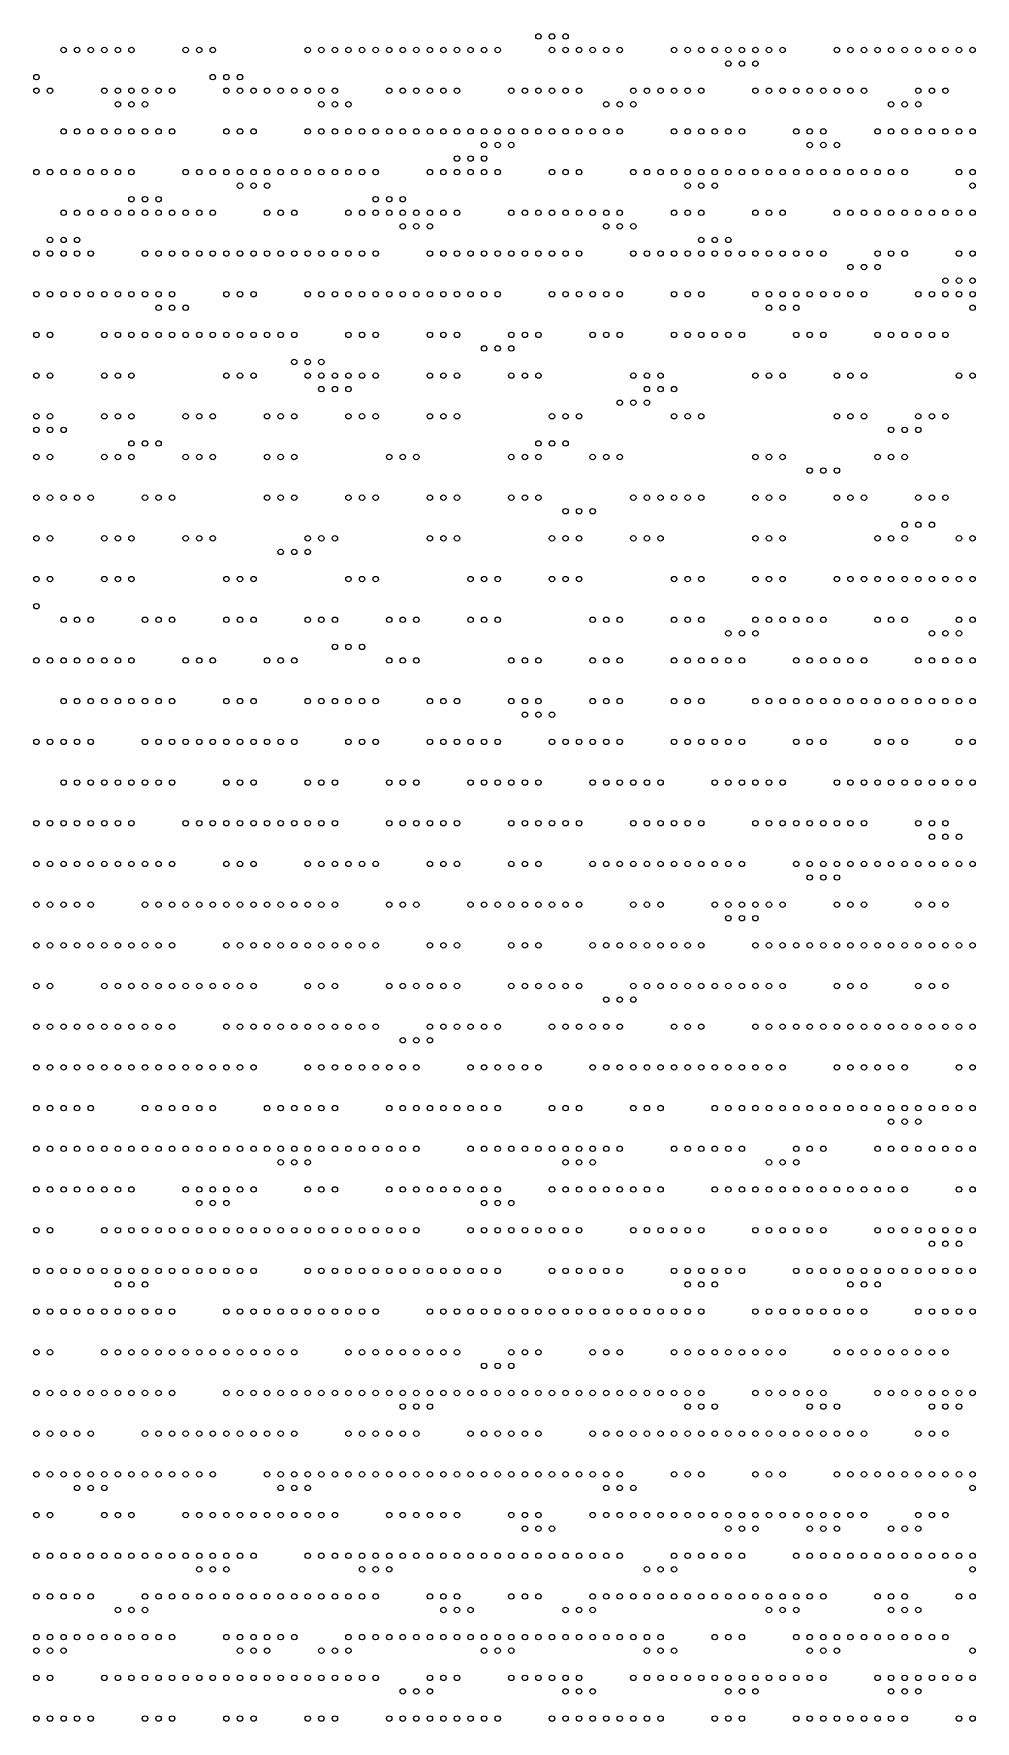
# Model space of a CAD drawing. Header units: millimetres. Extents: x 0 to 280, y 1 to 500.
# Drawn here: x 139.8 to 209.2, y 0.8 to 125.2 of the extents above; entities that cross this region are included whole.
import ezdxf

# ---------------------------------------------------------------- set-up
doc = ezdxf.new("R2010")
doc.units = ezdxf.units.MM
doc.layers.get('0').update_dxf_attribs({"linetype": 'CONTINUOUS'})

msp = doc.modelspace()

# ---------------------------------------------------------------- linework, layer by layer
for centre in [(177, 125), (178, 125), (179, 125), (142, 124), (143, 124), (144, 124), (145, 124), (146, 124), (147, 124), (151, 124), (152, 124), (153, 124), (160, 124), (161, 124), (162, 124), (163, 124), (164, 124), (165, 124), (166, 124), (167, 124), (168, 124), (169, 124), (170, 124), (171, 124), (172, 124), (173, 124), (174, 124), (178, 124), (179, 124), (180, 124), (181, 124), (182, 124), (183, 124), (187, 124), (188, 124), (189, 124), (190, 124), (191, 124), (191, 123), (192, 124), (192, 123), (193, 124), (193, 123), (194, 124), (195, 124), (199, 124), (200, 124), (201, 124), (202, 124), (203, 124), (204, 124), (205, 124), (206, 124), (207, 124), (208, 124), (209, 124), (140, 122), (153, 122), (154, 122), (155, 122), (140, 121), (141, 121), (145, 121), (146, 121), (147, 121), (148, 121), (149, 121), (150, 121), (154, 121), (155, 121), (156, 121), (157, 121), (158, 121), (159, 121), (160, 121), (161, 121), (162, 121), (166, 121), (167, 121), (168, 121), (169, 121), (170, 121), (171, 121), (175, 121), (176, 121), (177, 121), (178, 121), (179, 121), (180, 121), (184, 121), (185, 121), (186, 121), (187, 121), (188, 121), (189, 121), (193, 121), (194, 121), (195, 121), (196, 121), (197, 121), (198, 121), (199, 121), (200, 121), (201, 121), (205, 121), (206, 121), (207, 121), (146, 120), (147, 120), (148, 120), (161, 120), (162, 120), (163, 120), (182, 120), (183, 120), (184, 120), (203, 120), (204, 120), (205, 120), (142, 118), (143, 118), (144, 118), (145, 118), (146, 118), (147, 118), (148, 118), (149, 118), (150, 118), (154, 118), (155, 118), (156, 118), (160, 118), (161, 118), (162, 118), (163, 118), (164, 118), (165, 118), (166, 118), (167, 118), (168, 118), (169, 118), (170, 118), (171, 118), (172, 118), (173, 118), (174, 118), (175, 118), (176, 118), (177, 118), (178, 118), (179, 118), (180, 118), (181, 118), (182, 118), (183, 118), (187, 118), (188, 118), (189, 118), (190, 118), (191, 118), (192, 118), (196, 118), (197, 118), (198, 118), (202, 118), (203, 118), (204, 118), (205, 118), (206, 118), (207, 118), (208, 118), (209, 118), (173, 117), (174, 117), (175, 117), (197, 117), (198, 117), (199, 117), (171, 116), (172, 116), (173, 116), (140, 115), (141, 115), (142, 115), (143, 115), (144, 115), (145, 115), (146, 115), (147, 115), (151, 115), (152, 115), (153, 115), (154, 115), (155, 115), (156, 115), (157, 115), (158, 115), (159, 115), (160, 115), (161, 115), (162, 115), (163, 115), (164, 115), (165, 115), (169, 115), (170, 115), (171, 115), (172, 115), (173, 115), (174, 115), (178, 115), (179, 115), (180, 115), (184, 115), (185, 115), (186, 115), (187, 115), (188, 115), (189, 115), (190, 115), (191, 115), (192, 115), (193, 115), (194, 115), (195, 115), (196, 115), (197, 115), (198, 115), (199, 115), (200, 115), (201, 115), (202, 115), (203, 115), (204, 115), (208, 115), (209, 115), (155, 114), (156, 114), (157, 114), (188, 114), (189, 114), (190, 114), (209, 114), (142, 112), (143, 112), (144, 112), (145, 112), (146, 112), (147, 113), (147, 112), (148, 113), (148, 112), (149, 113), (149, 112), (150, 112), (151, 112), (152, 112), (153, 112), (157, 112), (158, 112), (159, 112), (163, 112), (164, 112), (165, 113), (165, 112), (166, 113), (166, 112), (167, 113), (167, 112), (168, 112), (169, 112), (170, 112), (171, 112), (175, 112), (176, 112), (177, 112), (178, 112), (179, 112), (180, 112), (181, 112), (182, 112), (183, 112), (187, 112), (188, 112), (189, 112), (193, 112), (194, 112), (195, 112), (199, 112), (200, 112), (201, 112), (202, 112), (203, 112), (204, 112), (205, 112), (206, 112), (207, 112), (208, 112), (209, 112), (167, 111), (168, 111), (169, 111), (182, 111), (183, 111), (184, 111), (141, 110), (142, 110), (143, 110), (189, 110), (190, 110), (191, 110), (140, 109), (141, 109), (142, 109), (143, 109), (144, 109), (148, 109), (149, 109), (150, 109), (151, 109), (152, 109), (153, 109), (154, 109), (155, 109), (156, 109), (157, 109), (158, 109), (159, 109), (160, 109), (161, 109), (162, 109), (163, 109), (164, 109), (165, 109), (169, 109), (170, 109), (171, 109), (172, 109), (173, 109), (174, 109), (175, 109), (176, 109), (177, 109), (178, 109), (179, 109), (180, 109), (184, 109), (185, 109), (186, 109), (187, 109), (188, 109), (189, 109), (190, 109), (191, 109), (192, 109), (193, 109), (194, 109), (195, 109), (196, 109), (197, 109), (198, 109), (202, 109), (203, 109), (204, 109), (208, 109), (209, 109), (200, 108), (201, 108), (202, 108), (207, 107), (208, 107), (209, 107), (140, 106), (141, 106), (142, 106), (143, 106), (144, 106), (145, 106), (146, 106), (147, 106), (148, 106), (149, 106), (150, 106), (154, 106), (155, 106), (156, 106), (160, 106), (161, 106), (162, 106), (163, 106), (164, 106), (165, 106), (166, 106), (167, 106), (168, 106), (169, 106), (170, 106), (171, 106), (172, 106), (173, 106), (174, 106), (178, 106), (179, 106), (180, 106), (181, 106), (182, 106), (183, 106), (187, 106), (188, 106), (189, 106), (193, 106), (194, 106), (195, 106), (196, 106), (197, 106), (198, 106), (199, 106), (200, 106), (201, 106), (205, 106), (206, 106), (207, 106), (208, 106), (209, 106), (149, 105), (150, 105), (151, 105), (194, 105), (195, 105), (196, 105), (209, 105), (140, 103), (141, 103), (145, 103), (146, 103), (147, 103), (148, 103), (149, 103), (150, 103), (151, 103), (152, 103), (153, 103), (154, 103), (155, 103), (156, 103), (157, 103), (158, 103), (159, 103), (163, 103), (164, 103), (165, 103), (169, 103), (170, 103), (171, 103), (173, 102), (174, 102), (175, 103), (175, 102), (176, 103), (177, 103), (181, 103), (182, 103), (183, 103), (187, 103), (188, 103), (189, 103), (190, 103), (191, 103), (192, 103), (196, 103), (197, 103), (198, 103), (202, 103), (203, 103), (204, 103), (205, 103), (206, 103), (207, 103), (159, 101), (160, 101), (161, 101), (140, 100), (141, 100), (145, 100), (146, 100), (147, 100), (154, 100), (155, 100), (156, 100), (160, 100), (161, 100), (162, 100), (163, 100), (164, 100), (165, 100), (169, 100), (170, 100), (171, 100), (175, 100), (176, 100), (177, 100), (184, 100), (185, 100), (186, 100), (193, 100), (194, 100), (195, 100), (199, 100), (200, 100), (201, 100), (208, 100), (209, 100), (161, 99), (162, 99), (163, 99), (185, 99), (186, 99), (187, 99), (140, 97), (141, 97), (145, 97), (146, 97), (147, 97), (151, 97), (152, 97), (153, 97), (157, 97), (158, 97), (159, 97), (163, 97), (164, 97), (165, 97), (169, 97), (170, 97), (171, 97), (178, 97), (179, 97), (180, 97), (183, 98), (184, 98), (185, 98), (187, 97), (188, 97), (189, 97), (199, 97), (200, 97), (201, 97), (205, 97), (206, 97), (207, 97), (140, 96), (141, 96), (142, 96), (203, 96), (204, 96), (205, 96), (147, 95), (148, 95), (149, 95), (177, 95), (178, 95), (179, 95), (140, 94), (141, 94), (145, 94), (146, 94), (147, 94), (151, 94), (152, 94), (153, 94), (157, 94), (158, 94), (159, 94), (166, 94), (167, 94), (168, 94), (175, 94), (176, 94), (177, 94), (181, 94), (182, 94), (183, 94), (193, 94), (194, 94), (195, 94), (202, 94), (203, 94), (204, 94), (197, 93), (198, 93), (199, 93), (140, 91), (141, 91), (142, 91), (143, 91), (144, 91), (148, 91), (149, 91), (150, 91), (157, 91), (158, 91), (159, 91), (163, 91), (164, 91), (165, 91), (169, 91), (170, 91), (171, 91), (175, 91), (176, 91), (177, 91), (184, 91), (185, 91), (186, 91), (187, 91), (188, 91), (189, 91), (193, 91), (194, 91), (195, 91), (199, 91), (200, 91), (201, 91), (205, 91), (206, 91), (207, 91), (179, 90), (180, 90), (181, 90), (204, 89), (205, 89), (206, 89), (140, 88), (141, 88), (145, 88), (146, 88), (147, 88), (151, 88), (152, 88), (153, 88), (158, 87), (159, 87), (160, 88), (160, 87), (161, 88), (162, 88), (169, 88), (170, 88), (171, 88), (178, 88), (179, 88), (180, 88), (184, 88), (185, 88), (186, 88), (193, 88), (194, 88), (195, 88), (202, 88), (203, 88), (204, 88), (208, 88), (209, 88), (140, 85), (141, 85), (145, 85), (146, 85), (147, 85), (154, 85), (155, 85), (156, 85), (163, 85), (164, 85), (165, 85), (172, 85), (173, 85), (174, 85), (178, 85), (179, 85), (180, 85), (187, 85), (188, 85), (189, 85), (193, 85), (194, 85), (195, 85), (199, 85), (200, 85), (201, 85), (202, 85), (203, 85), (204, 85), (205, 85), (206, 85), (207, 85), (208, 85), (209, 85), (140, 83), (142, 82), (143, 82), (144, 82), (148, 82), (149, 82), (150, 82), (154, 82), (155, 82), (156, 82), (160, 82), (161, 82), (162, 82), (166, 82), (167, 82), (168, 82), (172, 82), (173, 82), (174, 82), (181, 82), (182, 82), (183, 82), (187, 82), (188, 82), (189, 82), (193, 82), (194, 82), (195, 82), (196, 82), (197, 82), (198, 82), (202, 82), (203, 82), (204, 82), (208, 82), (209, 82), (191, 81), (192, 81), (193, 81), (206, 81), (207, 81), (208, 81), (162, 80), (163, 80), (164, 80), (140, 79), (141, 79), (142, 79), (143, 79), (144, 79), (145, 79), (146, 79), (147, 79), (151, 79), (152, 79), (153, 79), (157, 79), (158, 79), (159, 79), (166, 79), (167, 79), (168, 79), (175, 79), (176, 79), (177, 79), (181, 79), (182, 79), (183, 79), (187, 79), (188, 79), (189, 79), (190, 79), (191, 79), (192, 79), (196, 79), (197, 79), (198, 79), (199, 79), (200, 79), (201, 79), (205, 79), (206, 79), (207, 79), (208, 79), (209, 79), (142, 76), (143, 76), (144, 76), (145, 76), (146, 76), (147, 76), (148, 76), (149, 76), (150, 76), (154, 76), (155, 76), (156, 76), (160, 76), (161, 76), (162, 76), (163, 76), (164, 76), (165, 76), (169, 76), (170, 76), (171, 76), (175, 76), (176, 76), (177, 76), (181, 76), (182, 76), (183, 76), (187, 76), (188, 76), (189, 76), (193, 76), (194, 76), (195, 76), (196, 76), (197, 76), (198, 76), (199, 76), (200, 76), (201, 76), (202, 76), (203, 76), (204, 76), (205, 76), (206, 76), (207, 76), (208, 76), (209, 76), (176, 75), (177, 75), (178, 75), (140, 73), (141, 73), (142, 73), (143, 73), (144, 73), (148, 73), (149, 73), (150, 73), (151, 73), (152, 73), (153, 73), (154, 73), (155, 73), (156, 73), (157, 73), (158, 73), (159, 73), (163, 73), (164, 73), (165, 73), (169, 73), (170, 73), (171, 73), (172, 73), (173, 73), (174, 73), (178, 73), (179, 73), (180, 73), (181, 73), (182, 73), (183, 73), (187, 73), (188, 73), (189, 73), (190, 73), (191, 73), (192, 73), (196, 73), (197, 73), (198, 73), (202, 73), (203, 73), (204, 73), (208, 73), (209, 73), (142, 70), (143, 70), (144, 70), (145, 70), (146, 70), (147, 70), (148, 70), (149, 70), (150, 70), (154, 70), (155, 70), (156, 70), (160, 70), (161, 70), (162, 70), (166, 70), (167, 70), (168, 70), (172, 70), (173, 70), (174, 70), (175, 70), (176, 70), (177, 70), (181, 70), (182, 70), (183, 70), (184, 70), (185, 70), (186, 70), (190, 70), (191, 70), (192, 70), (193, 70), (194, 70), (195, 70), (199, 70), (200, 70), (201, 70), (202, 70), (203, 70), (204, 70), (205, 70), (206, 70), (207, 70), (208, 70), (209, 70), (140, 67), (141, 67), (142, 67), (143, 67), (144, 67), (145, 67), (146, 67), (147, 67), (151, 67), (152, 67), (153, 67), (154, 67), (155, 67), (156, 67), (157, 67), (158, 67), (159, 67), (160, 67), (161, 67), (162, 67), (166, 67), (167, 67), (168, 67), (169, 67), (170, 67), (171, 67), (175, 67), (176, 67), (177, 67), (178, 67), (179, 67), (180, 67), (184, 67), (185, 67), (186, 67), (187, 67), (188, 67), (189, 67), (193, 67), (194, 67), (195, 67), (196, 67), (197, 67), (198, 67), (199, 67), (200, 67), (201, 67), (205, 67), (206, 67), (207, 67), (206, 66), (207, 66), (208, 66), (140, 64), (141, 64), (142, 64), (143, 64), (144, 64), (145, 64), (146, 64), (147, 64), (148, 64), (149, 64), (150, 64), (154, 64), (155, 64), (156, 64), (160, 64), (161, 64), (162, 64), (163, 64), (164, 64), (165, 64), (169, 64), (170, 64), (171, 64), (175, 64), (176, 64), (177, 64), (181, 64), (182, 64), (183, 64), (184, 64), (185, 64), (186, 64), (187, 64), (188, 64), (189, 64), (190, 64), (191, 64), (192, 64), (196, 64), (197, 64), (198, 64), (199, 64), (200, 64), (201, 64), (202, 64), (203, 64), (204, 64), (205, 64), (206, 64), (207, 64), (208, 64), (209, 64), (197, 63), (198, 63), (199, 63), (140, 61), (141, 61), (142, 61), (143, 61), (144, 61), (148, 61), (149, 61), (150, 61), (151, 61), (152, 61), (153, 61), (154, 61), (155, 61), (156, 61), (157, 61), (158, 61), (159, 61), (160, 61), (161, 61), (162, 61), (166, 61), (167, 61), (168, 61), (172, 61), (173, 61), (174, 61), (175, 61), (176, 61), (177, 61), (178, 61), (179, 61), (180, 61), (184, 61), (185, 61), (186, 61), (190, 61), (191, 61), (192, 61), (193, 61), (194, 61), (195, 61), (199, 61), (200, 61), (201, 61), (205, 61), (206, 61), (207, 61), (191, 60), (192, 60), (193, 60), (140, 58), (141, 58), (142, 58), (143, 58), (144, 58), (145, 58), (146, 58), (147, 58), (148, 58), (149, 58), (150, 58), (154, 58), (155, 58), (156, 58), (157, 58), (158, 58), (159, 58), (160, 58), (161, 58), (162, 58), (163, 58), (164, 58), (165, 58), (169, 58), (170, 58), (171, 58), (175, 58), (176, 58), (177, 58), (181, 58), (182, 58), (183, 58), (184, 58), (185, 58), (186, 58), (187, 58), (188, 58), (189, 58), (193, 58), (194, 58), (195, 58), (196, 58), (197, 58), (198, 58), (199, 58), (200, 58), (201, 58), (202, 58), (203, 58), (204, 58), (205, 58), (206, 58), (207, 58), (208, 58), (209, 58), (140, 55), (141, 55), (145, 55), (146, 55), (147, 55), (148, 55), (149, 55), (150, 55), (151, 55), (152, 55), (153, 55), (154, 55), (155, 55), (156, 55), (160, 55), (161, 55), (162, 55), (166, 55), (167, 55), (168, 55), (169, 55), (170, 55), (171, 55), (175, 55), (176, 55), (177, 55), (178, 55), (179, 55), (180, 55), (184, 55), (185, 55), (186, 55), (187, 55), (188, 55), (189, 55), (190, 55), (191, 55), (192, 55), (193, 55), (194, 55), (195, 55), (199, 55), (200, 55), (201, 55), (205, 55), (206, 55), (207, 55), (182, 54), (183, 54), (184, 54), (140, 52), (141, 52), (142, 52), (143, 52), (144, 52), (145, 52), (146, 52), (147, 52), (148, 52), (149, 52), (150, 52), (154, 52), (155, 52), (156, 52), (157, 52), (158, 52), (159, 52), (160, 52), (161, 52), (162, 52), (163, 52), (164, 52), (165, 52), (167, 51), (168, 51), (169, 52), (169, 51), (170, 52), (171, 52), (172, 52), (173, 52), (174, 52), (178, 52), (179, 52), (180, 52), (181, 52), (182, 52), (183, 52), (187, 52), (188, 52), (189, 52), (193, 52), (194, 52), (195, 52), (196, 52), (197, 52), (198, 52), (199, 52), (200, 52), (201, 52), (202, 52), (203, 52), (204, 52), (205, 52), (206, 52), (207, 52), (208, 52), (209, 52), (140, 49), (141, 49), (142, 49), (143, 49), (144, 49), (145, 49), (146, 49), (147, 49), (148, 49), (149, 49), (150, 49), (151, 49), (152, 49), (153, 49), (154, 49), (155, 49), (156, 49), (160, 49), (161, 49), (162, 49), (163, 49), (164, 49), (165, 49), (166, 49), (167, 49), (168, 49), (172, 49), (173, 49), (174, 49), (175, 49), (176, 49), (177, 49), (181, 49), (182, 49), (183, 49), (184, 49), (185, 49), (186, 49), (187, 49), (188, 49), (189, 49), (190, 49), (191, 49), (192, 49), (193, 49), (194, 49), (195, 49), (199, 49), (200, 49), (201, 49), (202, 49), (203, 49), (204, 49), (208, 49), (209, 49), (140, 46), (141, 46), (142, 46), (143, 46), (144, 46), (148, 46), (149, 46), (150, 46), (151, 46), (152, 46), (153, 46), (157, 46), (158, 46), (159, 46), (160, 46), (161, 46), (162, 46), (166, 46), (167, 46), (168, 46), (169, 46), (170, 46), (171, 46), (172, 46), (173, 46), (174, 46), (178, 46), (179, 46), (180, 46), (184, 46), (185, 46), (186, 46), (190, 46), (191, 46), (192, 46), (193, 46), (194, 46), (195, 46), (196, 46), (197, 46), (198, 46), (199, 46), (200, 46), (201, 46), (202, 46), (203, 46), (204, 46), (205, 46), (206, 46), (207, 46), (208, 46), (209, 46), (203, 45), (204, 45), (205, 45), (140, 43), (141, 43), (142, 43), (143, 43), (144, 43), (145, 43), (146, 43), (147, 43), (148, 43), (149, 43), (150, 43), (151, 43), (152, 43), (153, 43), (154, 43), (155, 43), (156, 43), (157, 43), (158, 43), (159, 43), (160, 43), (161, 43), (162, 43), (163, 43), (164, 43), (165, 43), (166, 43), (167, 43), (168, 43), (172, 43), (173, 43), (174, 43), (175, 43), (176, 43), (177, 43), (178, 43), (179, 43), (180, 43), (181, 43), (182, 43), (183, 43), (187, 43), (188, 43), (189, 43), (190, 43), (191, 43), (192, 43), (196, 43), (197, 43), (198, 43), (202, 43), (203, 43), (204, 43), (205, 43), (206, 43), (207, 43), (208, 43), (209, 43), (158, 42), (159, 42), (160, 42), (179, 42), (180, 42), (181, 42), (194, 42), (195, 42), (196, 42), (140, 40), (141, 40), (142, 40), (143, 40), (144, 40), (145, 40), (146, 40), (147, 40), (151, 40), (152, 40), (153, 40), (154, 40), (155, 40), (156, 40), (160, 40), (161, 40), (162, 40), (166, 40), (167, 40), (168, 40), (169, 40), (170, 40), (171, 40), (172, 40), (173, 40), (174, 40), (178, 40), (179, 40), (180, 40), (181, 40), (182, 40), (183, 40), (184, 40), (185, 40), (186, 40), (190, 40), (191, 40), (192, 40), (193, 40), (194, 40), (195, 40), (196, 40), (197, 40), (198, 40), (199, 40), (200, 40), (201, 40), (202, 40), (203, 40), (204, 40), (208, 40), (209, 40), (152, 39), (153, 39), (154, 39), (173, 39), (174, 39), (175, 39), (140, 37), (141, 37), (145, 37), (146, 37), (147, 37), (148, 37), (149, 37), (150, 37), (151, 37), (152, 37), (153, 37), (154, 37), (155, 37), (156, 37), (157, 37), (158, 37), (159, 37), (160, 37), (161, 37), (162, 37), (163, 37), (164, 37), (165, 37), (166, 37), (167, 37), (168, 37), (172, 37), (173, 37), (174, 37), (175, 37), (176, 37), (177, 37), (178, 37), (179, 37), (180, 37), (184, 37), (185, 37), (186, 37), (187, 37), (188, 37), (189, 37), (193, 37), (194, 37), (195, 37), (196, 37), (197, 37), (198, 37), (202, 37), (203, 37), (204, 37), (205, 37), (206, 37), (206, 36), (207, 37), (207, 36), (208, 37), (208, 36), (209, 37), (140, 34), (141, 34), (142, 34), (143, 34), (144, 34), (145, 34), (146, 34), (147, 34), (148, 34), (149, 34), (150, 34), (151, 34), (152, 34), (153, 34), (154, 34), (155, 34), (156, 34), (160, 34), (161, 34), (162, 34), (163, 34), (164, 34), (165, 34), (166, 34), (167, 34), (168, 34), (169, 34), (170, 34), (171, 34), (172, 34), (173, 34), (174, 34), (178, 34), (179, 34), (180, 34), (181, 34), (182, 34), (183, 34), (187, 34), (188, 34), (189, 34), (190, 34), (191, 34), (192, 34), (196, 34), (197, 34), (198, 34), (199, 34), (200, 34), (201, 34), (202, 34), (203, 34), (204, 34), (205, 34), (206, 34), (207, 34), (208, 34), (209, 34), (146, 33), (147, 33), (148, 33), (188, 33), (189, 33), (190, 33), (200, 33), (201, 33), (202, 33), (140, 31), (141, 31), (142, 31), (143, 31), (144, 31), (145, 31), (146, 31), (147, 31), (148, 31), (149, 31), (150, 31), (154, 31), (155, 31), (156, 31), (157, 31), (158, 31), (159, 31), (160, 31), (161, 31), (162, 31), (163, 31), (164, 31), (165, 31), (169, 31), (170, 31), (171, 31), (172, 31), (173, 31), (174, 31), (175, 31), (176, 31), (177, 31), (178, 31), (179, 31), (180, 31), (181, 31), (182, 31), (183, 31), (184, 31), (185, 31), (186, 31), (187, 31), (188, 31), (189, 31), (193, 31), (194, 31), (195, 31), (196, 31), (197, 31), (198, 31), (199, 31), (200, 31), (201, 31), (205, 31), (206, 31), (207, 31), (208, 31), (209, 31), (140, 28), (141, 28), (145, 28), (146, 28), (147, 28), (148, 28), (149, 28), (150, 28), (151, 28), (152, 28), (153, 28), (154, 28), (155, 28), (156, 28), (157, 28), (158, 28), (159, 28), (163, 28), (164, 28), (165, 28), (166, 28), (167, 28), (168, 28), (169, 28), (170, 28), (171, 28), (175, 28), (176, 28), (177, 28), (181, 28), (182, 28), (183, 28), (187, 28), (188, 28), (189, 28), (190, 28), (191, 28), (192, 28), (193, 28), (194, 28), (195, 28), (199, 28), (200, 28), (201, 28), (202, 28), (203, 28), (204, 28), (205, 28), (206, 28), (207, 28), (173, 27), (174, 27), (175, 27), (140, 25), (141, 25), (142, 25), (143, 25), (144, 25), (145, 25), (146, 25), (147, 25), (148, 25), (149, 25), (150, 25), (154, 25), (155, 25), (156, 25), (157, 25), (158, 25), (159, 25), (160, 25), (161, 25), (162, 25), (163, 25), (164, 25), (165, 25), (166, 25), (167, 25), (168, 25), (169, 25), (170, 25), (171, 25), (172, 25), (173, 25), (174, 25), (175, 25), (176, 25), (177, 25), (178, 25), (179, 25), (180, 25), (181, 25), (182, 25), (183, 25), (184, 25), (185, 25), (186, 25), (187, 25), (188, 25), (189, 25), (193, 25), (194, 25), (195, 25), (196, 25), (197, 25), (198, 25), (202, 25), (203, 25), (204, 25), (205, 25), (206, 25), (207, 25), (208, 25), (209, 25), (167, 24), (168, 24), (169, 24), (188, 24), (189, 24), (190, 24), (197, 24), (198, 24), (199, 24), (206, 24), (207, 24), (208, 24), (140, 22), (141, 22), (142, 22), (143, 22), (144, 22), (148, 22), (149, 22), (150, 22), (151, 22), (152, 22), (153, 22), (154, 22), (155, 22), (156, 22), (157, 22), (158, 22), (159, 22), (163, 22), (164, 22), (165, 22), (166, 22), (167, 22), (168, 22), (172, 22), (173, 22), (174, 22), (175, 22), (176, 22), (177, 22), (181, 22), (182, 22), (183, 22), (184, 22), (185, 22), (186, 22), (187, 22), (188, 22), (189, 22), (190, 22), (191, 22), (192, 22), (193, 22), (194, 22), (195, 22), (196, 22), (197, 22), (198, 22), (199, 22), (200, 22), (201, 22), (205, 22), (206, 22), (207, 22), (140, 19), (141, 19), (142, 19), (143, 19), (144, 19), (145, 19), (146, 19), (147, 19), (148, 19), (149, 19), (150, 19), (151, 19), (152, 19), (153, 19), (157, 19), (158, 19), (159, 19), (160, 19), (161, 19), (162, 19), (163, 19), (164, 19), (165, 19), (166, 19), (167, 19), (168, 19), (169, 19), (170, 19), (171, 19), (172, 19), (173, 19), (174, 19), (175, 19), (176, 19), (177, 19), (178, 19), (179, 19), (180, 19), (181, 19), (182, 19), (183, 19), (187, 19), (188, 19), (189, 19), (193, 19), (194, 19), (195, 19), (199, 19), (200, 19), (201, 19), (202, 19), (203, 19), (204, 19), (205, 19), (206, 19), (207, 19), (208, 19), (209, 19), (143, 18), (144, 18), (145, 18), (158, 18), (159, 18), (160, 18), (182, 18), (183, 18), (184, 18), (209, 18), (140, 16), (141, 16), (145, 16), (146, 16), (147, 16), (151, 16), (152, 16), (153, 16), (154, 16), (155, 16), (156, 16), (157, 16), (158, 16), (159, 16), (160, 16), (161, 16), (162, 16), (166, 16), (167, 16), (168, 16), (169, 16), (170, 16), (171, 16), (175, 16), (176, 16), (177, 16), (181, 16), (182, 16), (183, 16), (184, 16), (185, 16), (186, 16), (187, 16), (188, 16), (189, 16), (190, 16), (191, 16), (192, 16), (193, 16), (194, 16), (195, 16), (196, 16), (197, 16), (198, 16), (199, 16), (200, 16), (201, 16), (205, 16), (206, 16), (207, 16), (176, 15), (177, 15), (178, 15), (191, 15), (192, 15), (193, 15), (197, 15), (198, 15), (199, 15), (203, 15), (204, 15), (205, 15), (140, 13), (141, 13), (142, 13), (143, 13), (144, 13), (145, 13), (146, 13), (147, 13), (148, 13), (149, 13), (150, 13), (151, 13), (152, 13), (153, 13), (154, 13), (155, 13), (156, 13), (160, 13), (161, 13), (162, 13), (163, 13), (164, 13), (165, 13), (166, 13), (167, 13), (168, 13), (169, 13), (170, 13), (171, 13), (172, 13), (173, 13), (174, 13), (175, 13), (176, 13), (177, 13), (178, 13), (179, 13), (180, 13), (181, 13), (182, 13), (183, 13), (187, 13), (188, 13), (189, 13), (190, 13), (191, 13), (192, 13), (196, 13), (197, 13), (198, 13), (199, 13), (200, 13), (201, 13), (202, 13), (203, 13), (204, 13), (205, 13), (206, 13), (207, 13), (208, 13), (209, 13), (152, 12), (153, 12), (154, 12), (164, 12), (165, 12), (166, 12), (185, 12), (186, 12), (187, 12), (209, 12), (140, 10), (141, 10), (142, 10), (143, 10), (144, 10), (148, 10), (149, 10), (150, 10), (151, 10), (152, 10), (153, 10), (154, 10), (155, 10), (156, 10), (157, 10), (158, 10), (159, 10), (160, 10), (161, 10), (162, 10), (163, 10), (164, 10), (165, 10), (169, 10), (170, 10), (171, 10), (175, 10), (176, 10), (177, 10), (181, 10), (182, 10), (183, 10), (184, 10), (185, 10), (186, 10), (187, 10), (188, 10), (189, 10), (190, 10), (191, 10), (192, 10), (193, 10), (194, 10), (195, 10), (196, 10), (197, 10), (198, 10), (202, 10), (203, 10), (204, 10), (208, 10), (209, 10), (146, 9), (147, 9), (148, 9), (170, 9), (171, 9), (172, 9), (179, 9), (180, 9), (181, 9), (194, 9), (195, 9), (196, 9), (203, 9), (204, 9), (205, 9), (140, 7), (141, 7), (142, 7), (143, 7), (144, 7), (145, 7), (146, 7), (147, 7), (148, 7), (149, 7), (150, 7), (154, 7), (155, 7), (156, 7), (157, 7), (158, 7), (159, 7), (163, 7), (164, 7), (165, 7), (166, 7), (167, 7), (168, 7), (169, 7), (170, 7), (171, 7), (172, 7), (173, 7), (174, 7), (175, 7), (176, 7), (177, 7), (178, 7), (179, 7), (180, 7), (181, 7), (182, 7), (183, 7), (184, 7), (185, 7), (186, 7), (190, 7), (191, 7), (192, 7), (196, 7), (197, 7), (198, 7), (199, 7), (200, 7), (201, 7), (202, 7), (203, 7), (204, 7), (205, 7), (206, 7), (207, 7), (140, 6), (141, 6), (142, 6), (155, 6), (156, 6), (157, 6), (161, 6), (162, 6), (163, 6), (173, 6), (174, 6), (175, 6), (185, 6), (186, 6), (187, 6), (197, 6), (198, 6), (199, 6), (209, 6), (140, 4), (141, 4), (145, 4), (146, 4), (147, 4), (148, 4), (149, 4), (150, 4), (151, 4), (152, 4), (153, 4), (154, 4), (155, 4), (156, 4), (157, 4), (158, 4), (159, 4), (160, 4), (161, 4), (162, 4), (163, 4), (164, 4), (165, 4), (169, 4), (170, 4), (171, 4), (175, 4), (176, 4), (177, 4), (178, 4), (179, 4), (180, 4), (184, 4), (185, 4), (186, 4), (187, 4), (188, 4), (189, 4), (190, 4), (191, 4), (192, 4), (193, 4), (194, 4), (195, 4), (196, 4), (197, 4), (198, 4), (202, 4), (203, 4), (204, 4), (205, 4), (206, 4), (207, 4), (208, 4), (209, 4), (167, 3), (168, 3), (169, 3), (179, 3), (180, 3), (181, 3), (191, 3), (192, 3), (193, 3), (203, 3), (204, 3), (205, 3), (140, 1), (141, 1), (142, 1), (143, 1), (144, 1), (148, 1), (149, 1), (150, 1), (154, 1), (155, 1), (156, 1), (160, 1), (161, 1), (162, 1), (166, 1), (167, 1), (168, 1), (169, 1), (170, 1), (171, 1), (172, 1), (173, 1), (174, 1), (178, 1), (179, 1), (180, 1), (181, 1), (182, 1), (183, 1), (184, 1), (185, 1), (186, 1), (190, 1), (191, 1), (192, 1), (196, 1), (197, 1), (198, 1), (199, 1), (200, 1), (201, 1), (202, 1), (203, 1), (204, 1), (208, 1), (209, 1)]:
    msp.add_circle(centre, 0.2)

doc.saveas('drawing.dxf')
